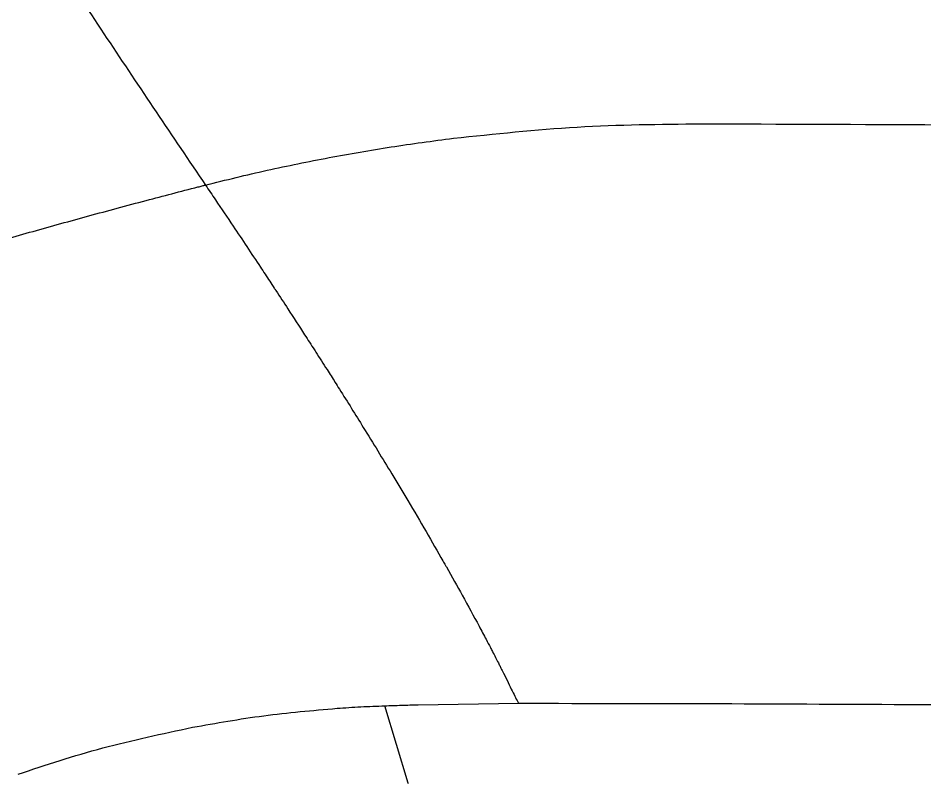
# Model space of a CAD drawing. Extents: x -51 to 27, y -13 to 136.
# Drawn here: x -16.061 to -13.636, y 61.455 to 63.502 of the extents above; entities that cross this region are included whole.
import ezdxf

# ---------------------------------------------------------------- set-up
doc = ezdxf.new("R2010")
doc.units = 0
doc.header["$MEASUREMENT"] = 0
doc.layers.add('GEOMETRY', color=2, linetype='Continuous', lineweight=25)

# ---------------------------------------------------------------- blocks, each defined once
blk = doc.blocks.new('2026 MONTERREY-BLOOM')
at = {"layer": 'GEOMETRY'}
for p, q in [((-3.3091, -22.0483), (-3.0414, -22.0444)), ((-3.3361, -22.2578), (-3.399, -22.051)), ((-3.3355, -22.2597), (-3.3361, -22.2578))]:
    blk.add_line(p, q, dxfattribs=at)
for points, knots in [([(-36.6427, -38.9849), (-36.6428, -38.748), (-36.6429, -38.2513), (-36.6431, -37.4958), (-36.643, -36.7174), (-36.6423, -35.9379), (-36.6409, -35.1552), (-36.6388, -34.37), (-36.6343, -33.1243), (-36.6247, -31.4274), (-36.6007, -28.7277), (-36.5557, -25.4875), (-36.48, -22.0033), (-36.3837, -18.8258), (-36.2694, -15.9518), (-36.1467, -13.5568), (-36.0218, -11.6425), (-35.9083, -10.2086), (-35.8038, -9.1111), (-35.7174, -8.3466), (-35.6715, -7.9173), (-35.5982, -7.4928), (-35.4908, -7.0801), (-35.3398, -6.6435), (-35.1358, -6.1898), (-34.8703, -5.7277), (-34.5603, -5.2943), (-34.2088, -4.8937), (-33.8193, -4.53), (-33.3956, -4.2066), (-32.942, -3.9269), (-32.4916, -3.7075), (-32.0535, -3.5411), (-31.634, -3.4198), (-31.1992, -3.3309), (-30.7502, -3.28), (-30.3002, -3.2288), (-29.6557, -3.1612), (-28.8172, -3.0818), (-27.5048, -2.9746), (-25.9207, -2.8687), (-23.9532, -2.7617), (-21.8759, -2.6679), (-19.6786, -2.5868), (-17.2507, -2.5139), (-14.59, -2.4519), (-11.7055, -2.4029), (-8.8195, -2.3695), (-5.9364, -2.3497), (-3.0548, -2.3416), (-0.5983, -2.3393), (1.4461, -2.34), (3.0915, -2.3423), (4.7536, -2.3465), (6.4156, -2.3534), (8.0545, -2.3645), (10.4077, -2.3864), (13.4813, -2.429), (16.9743, -2.5047), (20.1483, -2.6009), (23.0112, -2.7146), (25.3952, -2.8364), (27.3074, -2.9606), (28.7412, -3.0736), (29.84, -3.1777), (30.6063, -3.2639), (31.0378, -3.31), (31.4634, -3.3805), (31.8765, -3.4857), (32.3137, -3.6341), (32.7687, -3.8357), (33.2323, -4.0987), (33.6676, -4.4064), (34.0701, -4.7558), (34.436, -5.1433), (34.7616, -5.5651), (35.0437, -6.0171), (35.2785, -6.4922), (35.464, -6.9855), (35.6016, -7.491), (35.6829, -8.0099), (35.7387, -8.5338), (35.8146, -9.2299), (35.8967, -10.0974), (36.0051, -11.4079), (36.112, -12.9931), (36.2405, -15.3392), (36.3619, -18.1726), (36.4654, -21.4568), (36.5399, -24.7062), (36.5915, -27.9302), (36.6206, -30.8028), (36.6357, -33.3227), (36.6407, -34.9225), (36.6423, -35.9634), (36.6428, -36.4441), (36.643, -36.9237), (36.6431, -37.4023), (36.643, -37.8963), (36.6429, -38.4238), (36.6428, -38.792), (36.6428, -38.9849)], [0, 0, 0, 0, 0.005138, 0.010771, 0.016381, 0.022015, 0.027673, 0.03335, 0.039042, 0.054682, 0.070145, 0.097582, 0.124946, 0.145709, 0.16651, 0.187309, 0.197707, 0.208103, 0.218498, 0.221609, 0.224784, 0.227857, 0.230942, 0.234019, 0.237865, 0.24171, 0.245555, 0.249401, 0.253246, 0.257092, 0.260938, 0.264783, 0.267936, 0.271088, 0.274241, 0.277546, 0.280882, 0.284062, 0.291597, 0.299143, 0.312612, 0.326021, 0.341866, 0.357701, 0.373696, 0.394533, 0.415407, 0.436247, 0.457116, 0.477921, 0.498728, 0.51038, 0.52225, 0.534405, 0.54642, 0.558287, 0.569942, 0.597446, 0.624936, 0.645697, 0.666299, 0.687058, 0.697455, 0.707849, 0.718242, 0.721382, 0.724571, 0.72765, 0.730727, 0.733804, 0.737651, 0.741498, 0.745344, 0.74919, 0.753036, 0.756881, 0.760725, 0.76457, 0.768352, 0.772136, 0.775907, 0.779727, 0.783559, 0.79109, 0.798621, 0.812071, 0.825537, 0.849567, 0.873561, 0.896782, 0.920041, 0.943476, 0.95907, 0.97468, 0.978164, 0.981639, 0.985104, 0.988563, 0.992016, 0.995816, 1, 1, 1, 1]), ([(-4.4069, -19.8654), (-4.363, -19.9324), (-4.2751, -20.0665), (-4.1863, -20.2002), (-4.1418, -20.2671)], [0, 0, 0, 0, 0.498704, 1, 1, 1, 1]), ([(-4.1418, -20.2671), (-4.0981, -20.3326), (-4.0107, -20.4635), (-3.9225, -20.5938), (-3.8784, -20.659)], [0, 0, 0, 0, 0.49969, 1, 1, 1, 1]), ([(-3.2152, -20.5341), (-3.105, -20.5223), (-2.8845, -20.4989), (-2.6627, -20.4964), (-2.5519, -20.4952)], [0, 0, 0, 0, 0.5, 1, 1, 1, 1]), ([(-2.5519, -20.4952), (-2.1266, -20.4969), (-1.2761, -20.5004), (-0.4254, -20.5014), (0, -20.502)], [0, 0, 0, 0, 0.500001, 1, 1, 1, 1]), ([(-3.5478, -20.5857), (-3.4926, -20.5758), (-3.3821, -20.5559), (-3.2708, -20.5413), (-3.2152, -20.5341)], [0, 0, 0, 0, 0.499998, 1, 1, 1, 1]), ([(-3.8784, -20.659), (-3.8236, -20.6455), (-3.714, -20.6184), (-3.6032, -20.5966), (-3.5478, -20.5857)], [0, 0, 0, 0, 0.500001, 1, 1, 1, 1]), ([(-3.8984, -20.6642), (-3.8965, -20.6637), (-3.8926, -20.6627), (-3.8887, -20.6617), (-3.8868, -20.6612)], [0, 0, 0, 0, 0.499745, 1, 1, 1, 1]), ([(-3.8868, -20.6612), (-3.8854, -20.6608), (-3.8826, -20.6601), (-3.8798, -20.6594), (-3.8784, -20.659)], [0, 0, 0, 0, 0.499815, 1, 1, 1, 1]), ([(-3.8784, -20.659), (-3.8694, -20.6722), (-3.8447, -20.7088), (-3.7953, -20.7823), (-3.7555, -20.842), (-3.7313, -20.8785)], [0, 0, 0, 0, 0.17992, 0.500064, 1, 1, 1, 1]), ([(-4.0367, -20.7002), (-4.0138, -20.6942), (-3.9678, -20.682), (-3.9216, -20.6701), (-3.8984, -20.6642)], [0, 0, 0, 0, 0.497097, 1, 1, 1, 1]), ([(-4.1905, -20.7415), (-4.1651, -20.7346), (-4.114, -20.7207), (-4.0626, -20.7071), (-4.0367, -20.7002)], [0, 0, 0, 0, 0.49748, 1, 1, 1, 1]), ([(-4.4839, -20.8238), (-4.436, -20.8101), (-4.3396, -20.7826), (-4.2404, -20.7553), (-4.1905, -20.7415)], [0, 0, 0, 0, 0.496901, 1, 1, 1, 1]), ([(-3.7313, -20.8785), (-3.7271, -20.8848), (-3.7147, -20.9035), (-3.701, -20.9243), (-3.6807, -20.9552), (-3.6534, -20.9969), (-3.6191, -21.05), (-3.5957, -21.0861), (-3.587, -21.0996)], [0, 0, 0, 0, 0.0842454, 0.2500114, 0.2783661, 0.5000144, 0.813645, 1, 1, 1, 1]), ([(-3.587, -21.0996), (-3.5858, -21.1016), (-3.5744, -21.1193), (-3.5559, -21.1482), (-3.5349, -21.1811), (-3.502, -21.2331), (-3.4771, -21.273), (-3.4561, -21.3069)], [0, 0, 0, 0, 0.027684, 0.250014, 0.409588, 0.500051, 1, 1, 1, 1]), ([(-3.4561, -21.3069), (-3.4431, -21.3279), (-3.4171, -21.3701), (-3.3924, -21.4107), (-3.38, -21.431)], [0, 0, 0, 0, 0.499981, 1, 1, 1, 1]), ([(-3.38, -21.431), (-3.3727, -21.4431), (-3.3582, -21.4672), (-3.3441, -21.4908), (-3.3371, -21.5025)], [0, 0, 0, 0, 0.500001, 1, 1, 1, 1]), ([(-3.3371, -21.5025), (-3.3205, -21.5305), (-3.2874, -21.5864), (-3.2578, -21.6381), (-3.243, -21.6639)], [0, 0, 0, 0, 0.500002, 1, 1, 1, 1]), ([(-3.243, -21.6639), (-3.2407, -21.6679), (-3.2377, -21.6732), (-3.2197, -21.7047), (-3.1877, -21.7621), (-3.1611, -21.8112), (-3.1466, -21.8379)], [0, 0, 0, 0, 0.062515, 0.083729, 0.500044, 1, 1, 1, 1]), ([(-3.1466, -21.8379), (-3.1402, -21.8499), (-3.1296, -21.8699), (-3.1179, -21.892), (-3.1069, -21.9133), (-3.0989, -21.9285), (-3.0917, -21.9427), (-3.0871, -21.952), (-3.0834, -21.9591), (-3.0812, -21.9635)], [0, 0, 0, 0, 0.249975, 0.415975, 0.499988, 0.749984, 0.795635, 0.874978, 1, 1, 1, 1]), ([(-3.0812, -21.9635), (-3.0727, -21.9807), (-3.0559, -22.0152), (-3.0462, -22.0346), (-3.0414, -22.0444)], [0, 0, 0, 0, 0.499979, 1, 1, 1, 1]), ([(-3.0414, -22.0444), (-2.8511, -22.0445), (-2.4825, -22.0447), (-2.1052, -22.047), (-1.9158, -22.0478), (-1.904, -22.0479), (-1.9011, -22.0479), (-1.9004, -22.0479), (-1.9002, -22.0479), (-1.9002, -22.0479), (-1.9001, -22.0479), (-1.9001, -22.0479), (-1.9001, -22.0479), (-1.9001, -22.0479)], [0, 0, 0, 0, 0.499965, 0.968725, 0.99217, 0.998037, 0.999506, 0.999875, 0.999968, 0.999992, 0.999998, 0.999999, 1, 1, 1, 1]), ([(-3.9127, -22.1085), (-3.8498, -22.0973), (-3.7242, -22.075), (-3.5923, -22.0635), (-3.5263, -22.0577)], [0, 0, 0, 0, 0.5000115, 1, 1, 1, 1]), ([(-3.399, -22.051), (-3.3841, -22.0505), (-3.3542, -22.0495), (-3.3241, -22.0487), (-3.3091, -22.0483)], [0, 0, 0, 0, 0.5, 1, 1, 1, 1]), ([(-4.3793, -22.2337), (-4.305, -22.2092), (-4.1563, -22.1601), (-3.9939, -22.1257), (-3.9127, -22.1085)], [0, 0, 0, 0, 0.500012, 1, 1, 1, 1])]:
    blk.add_open_spline(points, degree=3, knots=knots, dxfattribs=at)
blk.add_open_spline([(-3.5263, -22.0577), (-3.5052, -22.0563), (-3.463, -22.0534), (-3.4203, -22.0518), (-3.399, -22.051)], degree=3, dxfattribs=at)

msp = doc.modelspace()

# ---------------------------------------------------------------- block references
msp.add_blockref('2026 MONTERREY-BLOOM', (-11.682, 83.7145))

doc.saveas('drawing.dxf')
